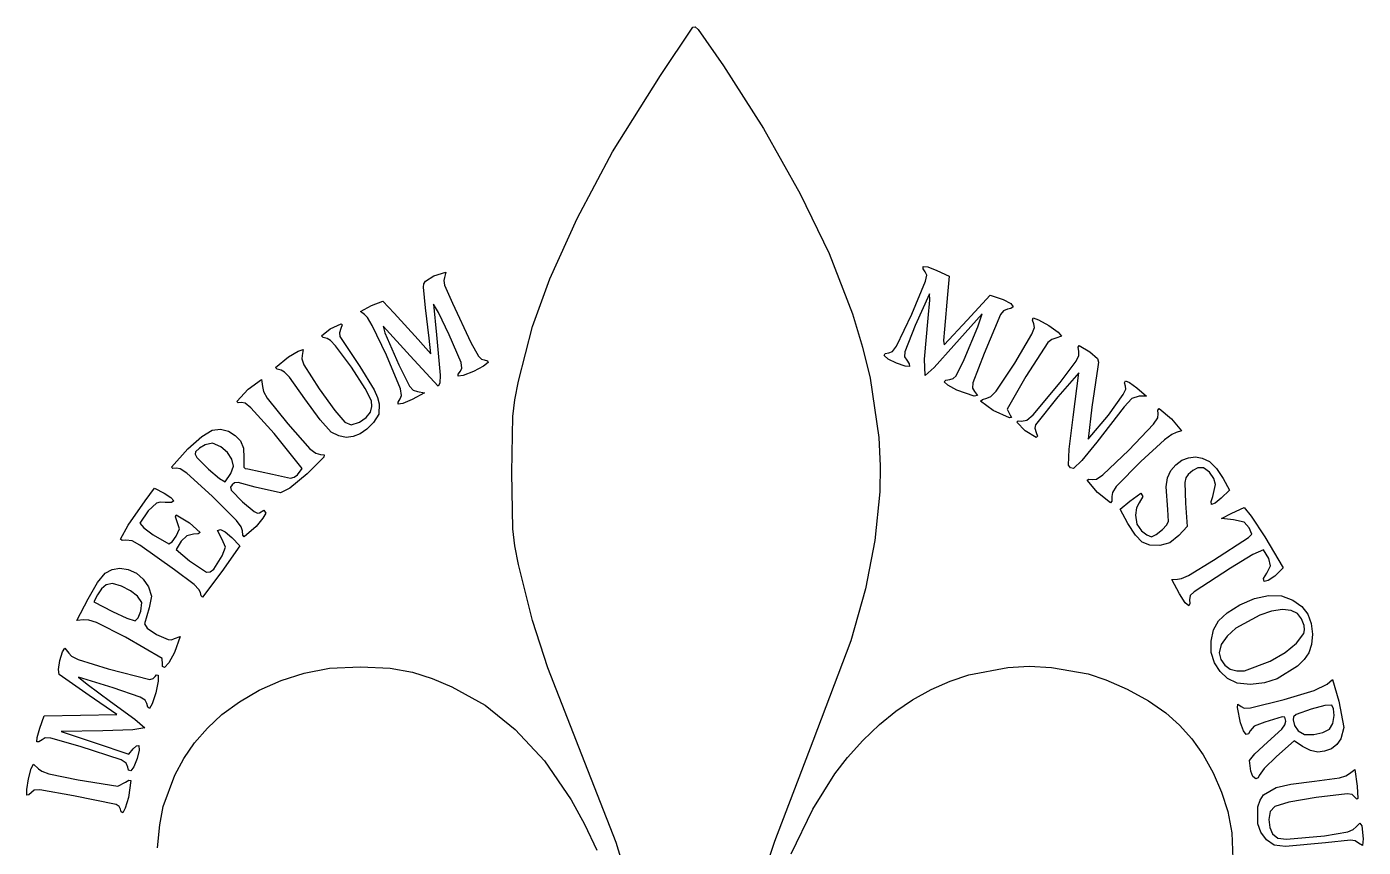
# Model space of a CAD drawing. Extents: x 439 to 586, y 302 to 477.
# Drawn here: x 439.5 to 585.5, y 387.3 to 477 of the extents above; entities that cross this region are included whole.
import ezdxf

# ---------------------------------------------------------------- set-up
doc = ezdxf.new("R2010")
doc.units = 0

msp = doc.modelspace()

# ---------------------------------------------------------------- linework, layer by layer
at = {"layer": 'Calque 1'}
for p, q in [((508.747, 471.68991), (512.28028, 476.98029)), ((512.28028, 476.98029), (512.528808, 477.026203)), ((512.528808, 477.026203), (512.87296, 476.7157)), ((512.87296, 476.7157), (515.62591, 472.74824)), ((503.50516, 463.35553), (508.747, 471.68991)), ((515.62591, 472.74824), (520.01913, 465.89033)), ((520.01913, 465.89033), (524.01061, 458.74658)), ((499.66046, 456.07949), (503.50516, 463.35553)), ((524.01061, 458.74658), (527.18457, 452.25481)), ((496.66737, 449.46491), (499.66046, 456.07949)), ((527.18457, 452.25481), (529.7222, 445.64022)), ((483.093244, 449.204996), (484.02124, 449.79232)), ((484.02124, 449.79232), (485.32858, 450.21339)), ((485.18615, 449.61053), (485.096164, 449.279866)), ((485.32858, 450.21339), (485.18615, 449.61053)), ((537.436091, 450.575884), (537.44473, 450.82638)), ((537.67295, 450.23124), (537.436091, 450.575884)), ((537.44473, 450.82638), (537.964628, 450.773128)), ((537.840153, 449.887595), (537.67295, 450.23124)), ((537.717775, 449.208918), (537.840153, 449.887595)), ((537.964628, 450.773128), (538.95698, 450.38746)), ((538.95698, 450.38746), (540.28578, 449.76509)), ((540.28578, 449.76509), (540.11399, 447.76291)), ((482.85998, 448.55228), (482.910602, 448.909118)), ((483.10118, 446.2899), (482.85998, 448.55228)), ((482.910602, 448.909118), (483.093244, 449.204996)), ((485.096164, 449.279866), (485.18673, 448.766835)), ((485.18673, 448.766835), (486.02893, 446.79478)), ((494.79781, 444.24377), (496.66737, 449.46491)), ((536.21304, 445.60733), (537.717775, 449.208918)), ((477.21256, 446.55689), (478.44631, 447.02806)), ((478.44631, 447.02806), (479.66329, 445.73294)), ((484.503848, 445.806153), (483.96949, 446.69666)), ((483.96949, 446.69666), (484.30022, 443.35157)), ((486.02893, 446.79478), (488.05882, 442.51959)), ((538.1352, 447.8151), (536.56276, 444.36393)), ((538.00007, 445.16927), (538.172672, 447.121334)), ((538.172672, 447.121334), (538.1352, 447.8151)), ((540.11399, 447.76291), (539.76046, 443.96941)), ((542.26222, 444.96698), (544.77497, 447.68725)), ((544.77497, 447.68725), (546.2009, 447.22637)), ((546.2009, 447.22637), (547.03447, 446.769955)), ((547.03447, 446.769955), (547.2849, 446.42433)), ((475.97881, 445.88794), (477.21256, 446.55689)), ((476.44612, 445.56795), (475.97881, 445.88794)), ((476.770244, 445.2406), (476.44612, 445.56795)), ((477.276915, 444.384821), (476.770244, 445.2406)), ((479.66329, 445.73294), (482.27534, 442.85032)), ((483.50539, 442.98261), (483.10118, 446.2899)), ((485.67749, 443.35626), (484.503848, 445.806153)), ((529.7222, 445.64022), (530.836171, 441.989754)), ((534.549974, 442.10163), (536.21304, 445.60733)), ((543.89045, 445.62844), (540.81519, 442.18118)), ((543.42267, 444.23938), (543.89045, 445.62844)), ((545.90713, 445.56229), (544.11576, 441.31581)), ((546.236733, 445.982736), (545.90713, 445.56229)), ((546.64897, 446.15761), (546.236733, 445.982736)), ((547.030085, 446.235958), (546.64897, 446.15761)), ((547.2849, 446.42433), (547.030085, 446.235958)), ((471.74549, 443.23924), (472.68665, 444.01459)), ((472.68665, 444.01459), (473.88659, 444.56989)), ((473.85919, 444.03525), (473.70966, 443.56212)), ((473.998939, 444.426234), (473.85919, 444.03525)), ((473.88659, 444.56989), (473.998939, 444.426234)), ((478.82117, 441.11931), (477.276915, 444.384821)), ((481.42133, 441.06438), (478.48438, 444.30552)), ((478.48438, 444.30552), (478.654, 443.57792)), ((493.25039, 438.29065), (494.79781, 444.24377)), ((536.56276, 444.36393), (535.431919, 441.488321)), ((537.5864, 440.68925), (538.00007, 445.16927)), ((539.76046, 443.96941), (539.683189, 442.725301)), ((539.75246, 442.24962), (542.26222, 444.96698)), ((541.93992, 440.6675), (543.42267, 444.23938)), ((549.325859, 443.429168), (549.591224, 444.143856)), ((549.407436, 444.952624), (549.46953, 445.19234)), ((549.54263, 444.55207), (549.407436, 444.952624)), ((549.46953, 445.19234), (550.05662, 445.005119)), ((549.591224, 444.143856), (549.54263, 444.55207)), ((550.05662, 445.005119), (551.18371, 444.37914)), ((551.18371, 444.37914), (552.209716, 443.649119)), ((471.920363, 443.058991), (471.74549, 443.23924)), ((472.3408, 442.93464), (471.920363, 443.058991)), ((472.728341, 442.724587), (472.3408, 442.93464)), ((473.278419, 442.158931), (472.728341, 442.724587)), ((473.70966, 443.56212), (473.75195, 443.17536)), ((473.75195, 443.17536), (475.90965, 439.90641)), ((478.654, 443.57792), (480.17357, 440.07271)), ((482.27534, 442.85032), (483.67041, 441.26282)), ((483.67041, 441.26282), (483.50539, 442.98261)), ((484.30022, 443.35157), (484.71006, 438.93665)), ((486.973278, 440.313225), (485.67749, 443.35626)), ((488.05882, 442.51959), (488.88314, 441.010751)), ((539.683189, 442.725301), (539.75246, 442.24962)), ((547.45827, 440.26865), (549.325859, 443.429168)), ((551.07418, 442.51959), (548.65192, 438.80115)), ((551.490494, 442.846598), (551.07418, 442.51959)), ((551.93965, 442.98261), (551.490494, 442.846598)), ((552.55377, 443.21168), (551.93965, 442.98261)), ((552.209716, 443.649119), (552.55377, 443.21168)), ((466.71841, 439.78855), (468.14549, 440.9448)), ((468.14549, 440.9448), (469.197752, 441.569604)), ((469.197752, 441.569604), (469.72368, 441.74122)), ((469.61202, 441.09913), (469.569524, 440.721223)), ((469.72368, 441.74122), (469.61202, 441.09913)), ((474.99648, 439.80739), (473.278419, 442.158931)), ((480.349856, 437.434921), (478.82117, 441.11931)), ((484.48577, 437.73504), (481.42133, 441.06438)), ((488.88314, 441.010751), (489.198681, 440.694937)), ((530.836171, 441.989754), (531.67148, 438.61699)), ((533.19076, 441.07673), (533.288764, 441.306623)), ((533.631922, 440.701584), (533.19076, 441.07673)), ((533.288764, 441.306623), (533.71304, 441.39511)), ((533.71304, 441.39511), (534.105368, 441.528423)), ((534.105368, 441.528423), (534.549974, 442.10163)), ((535.431919, 441.488321), (535.41129, 440.952673)), ((535.41129, 440.952673), (535.65074, 440.592)), ((540.81519, 442.18118), (538.651219, 439.794058)), ((544.11576, 441.31581), (542.870836, 438.099503)), ((554.174308, 440.479179), (554.448951, 441.083869)), ((554.38837, 441.994205), (554.47317, 442.18883)), ((554.45027, 441.52628), (554.38837, 441.994205)), ((554.448951, 441.083869), (554.45027, 441.52628)), ((554.47317, 442.18883), (555.66647, 441.49302)), ((555.66647, 441.49302), (556.490464, 440.755799)), ((466.893282, 439.616302), (466.71841, 439.78855)), ((467.31372, 439.49528), (466.893282, 439.616302)), ((467.698114, 439.288062), (467.31372, 439.49528)), ((469.569524, 440.721223), (469.814423, 440.085776)), ((469.814423, 440.085776), (471.47544, 437.43452)), ((476.49745, 437.477872), (474.99648, 439.80739)), ((475.90965, 439.90641), (477.493715, 437.341895)), ((480.17357, 440.07271), (481.348925, 437.72936)), ((486.664585, 439.060339), (486.90276, 439.39227)), ((486.90276, 439.39227), (487.069239, 439.715498)), ((487.069239, 439.715498), (486.973278, 440.313225)), ((489.441034, 439.925308), (488.33952, 439.35766)), ((489.198681, 440.694937), (489.50262, 440.60136)), ((489.95325, 440.32362), (489.441034, 439.925308)), ((489.50262, 440.60136), (489.859061, 440.519775)), ((489.859061, 440.519775), (489.95325, 440.32362)), ((534.54356, 440.24672), (533.631922, 440.701584)), ((535.47307, 439.93442), (534.54356, 440.24672)), ((535.95717, 439.90202), (535.47307, 439.93442)), ((535.65074, 440.592), (535.936011, 440.173559)), ((535.936011, 440.173559), (535.95717, 439.90202)), ((537.6567, 438.89564), (537.5864, 440.68925)), ((538.651219, 439.794058), (537.6567, 438.89564)), ((541.058717, 438.878306), (541.93992, 440.6675)), ((545.413637, 437.197458), (547.45827, 440.26865)), ((552.42716, 438.15284), (554.174308, 440.479179)), ((556.53559, 439.83938), (555.88566, 435.45484)), ((556.490464, 440.755799), (556.580427, 440.376988)), ((556.580427, 440.376988), (556.53559, 439.83938)), ((463.74047, 437.40404), (465.16855, 438.48296)), ((465.16855, 438.48296), (465.30084, 437.70142)), ((468.235406, 438.727588), (467.698114, 439.288062)), ((469.9176, 436.36802), (468.235406, 438.727588)), ((484.644175, 438.051633), (484.48577, 437.73504)), ((484.71006, 438.93665), (484.644175, 438.051633)), ((486.65876, 438.82905), (486.664585, 439.060339)), ((487.218318, 438.918489), (486.65876, 438.82905)), ((488.33952, 439.35766), (487.218318, 438.918489)), ((492.849495, 436.263828), (493.25039, 438.29065)), ((531.67148, 438.61699), (532.60814, 432.1347)), ((539.74334, 438.21495), (539.928421, 438.405455)), ((540.151377, 437.838025), (539.74334, 438.21495)), ((539.928421, 438.405455), (540.3734, 438.48469)), ((540.3734, 438.48469), (540.732503, 438.564083)), ((540.732503, 438.564083), (541.058717, 438.878306)), ((542.870836, 438.099503), (542.830933, 437.514809)), ((548.65192, 438.80115), (546.62259, 435.21605)), ((549.46554, 434.61265), (552.42716, 438.15284)), ((554.44993, 439.21086), (552.13809, 436.57127)), ((553.83391, 434.36144), (554.44993, 439.21086)), ((559.450591, 438.094645), (559.52883, 438.31725)), ((559.55623, 437.741), (559.450591, 438.094645)), ((559.52883, 438.31725), (559.984505, 438.145046)), ((559.984505, 438.145046), (560.78632, 437.54949)), ((462.4837, 436.06501), (463.74047, 437.40404)), ((465.30084, 437.70142), (465.398751, 437.171491)), ((465.398751, 437.171491), (465.813895, 436.423745)), ((471.47544, 437.43452), (473.175589, 435.063071)), ((477.21287, 436.14986), (476.49745, 437.477872)), ((477.493715, 437.341895), (477.860473, 436.496518)), ((477.860473, 436.496518), (478.02028, 435.79318)), ((480.33766, 436.36054), (480.48796, 436.723382)), ((480.48796, 436.723382), (480.349856, 437.434921)), ((481.348925, 437.72936), (481.753377, 437.311639)), ((482.99027, 437.00125), (481.63343, 436.29963)), ((481.753377, 437.311639), (482.2085, 437.14818)), ((482.2085, 437.14818), (482.99027, 437.00125)), ((541.1324, 437.31059), (540.151377, 437.838025)), ((543.02514, 436.65428), (541.13205, 437.31059)), ((541.13205, 437.31059), (541.1324, 437.31059)), ((542.830933, 437.514809), (543.06214, 437.14863)), ((543.392596, 436.708214), (543.02514, 436.65428)), ((543.06214, 437.14863), (543.392596, 436.708214)), ((544.40519, 436.4166), (544.849499, 436.608564)), ((544.849499, 436.608564), (545.413637, 437.197458)), ((552.13809, 436.57127), (549.70532, 433.52922)), ((557.6753, 434.56753), (559.298291, 436.815169)), ((559.298291, 436.815169), (559.569728, 437.395793)), ((559.569728, 437.395793), (559.55623, 437.741)), ((561.04087, 436.63224), (560.238671, 436.381618)), ((560.78632, 437.54949), (561.83462, 436.65244)), ((561.83462, 436.65244), (561.04087, 436.63224)), ((462.633681, 435.927697), (462.4837, 436.06501)), ((462.99427, 435.96521), (462.633681, 435.927697)), ((463.3798, 435.890426), (462.99427, 435.96521)), ((464.012769, 435.384412), (463.3798, 435.890426)), ((466.56615, 432.55882), (464.012769, 435.384412)), ((465.813895, 436.423745), (468.03995, 433.61187)), ((471.593139, 434.044238), (469.9176, 436.36802)), ((473.175589, 435.063071), (474.27747, 433.81807)), ((477.07549, 434.89107), (477.23688, 435.526473)), ((477.23688, 435.526473), (477.21287, 436.14986)), ((478.02028, 435.79318), (477.997771, 434.680149)), ((480.109845, 436.006707), (480.33766, 436.36054)), ((480.1115, 435.76311), (480.109845, 436.006707)), ((480.626667, 435.852615), (480.1115, 435.76311)), ((480.1115, 435.76311), (480.1115, 435.76311)), ((481.63343, 436.29963), (480.626667, 435.852615)), ((492.632833, 434.436275), (492.849495, 436.263828)), ((543.71214, 436.1114), (543.915726, 436.29241)), ((545.1012, 435.08553), (543.71214, 436.1114)), ((543.915726, 436.29241), (544.40519, 436.4166)), ((545.10128, 435.08553), (545.1012, 435.08553)), ((546.87399, 434.26624), (545.10128, 435.08553)), ((546.62259, 435.21605), (546.94009, 434.56886)), ((555.88566, 435.45484), (555.46422, 431.93458)), ((559.41326, 435.49783), (556.40554, 431.60554)), ((560.238671, 436.381618), (559.41326, 435.49783)), ((563.082793, 435.131213), (563.20623, 435.30969)), ((563.12053, 434.7021), (563.082793, 435.131213)), ((563.20623, 435.30969), (564.55783, 434.1752)), ((468.03995, 433.61187), (470.466641, 430.888004)), ((472.801, 432.73), (471.593139, 434.044238)), ((474.27747, 433.81807), (474.989323, 433.507921)), ((474.989323, 433.507921), (475.86769, 433.81107)), ((475.86769, 433.81107), (476.599671, 434.308185)), ((476.599671, 434.308185), (477.07549, 434.89107)), ((477.4308, 433.76643), (476.701338, 433.047231)), ((477.997771, 434.680149), (477.4308, 433.76643)), ((492.53051, 428.29824), (492.632833, 434.436275)), ((547.11152, 434.320601), (546.87399, 434.26624)), ((546.94009, 434.56886), (547.11152, 434.320601)), ((547.67949, 433.8192), (547.828386, 433.942194)), ((548.59139, 432.8623), (547.67949, 433.8192)), ((547.828386, 433.942194), (548.18639, 433.9159)), ((548.18639, 433.9159), (548.759639, 434.02381)), ((548.759639, 434.02381), (549.46554, 434.61265)), ((553.396916, 430.853995), (553.83391, 434.36144)), ((555.46422, 431.93458), (557.6753, 434.56753)), ((559.90807, 430.7395), (562.619943, 433.584395)), ((562.619943, 433.584395), (563.069151, 434.263554)), ((563.069151, 434.263554), (563.12053, 434.7021)), ((564.55783, 434.1752), (565.67125, 432.85228)), ((457.13452, 430.88699), (458.674735, 432.241761)), ((458.674735, 432.241761), (459.8116, 432.92091)), ((459.8116, 432.92091), (460.69223, 433.033395)), ((460.69223, 433.033395), (461.56833, 432.80874)), ((461.56833, 432.80874), (462.316318, 432.351491)), ((462.316318, 432.351491), (462.88705, 431.76507)), ((469.62745, 428.75144), (466.56615, 432.55882)), ((472.80096, 432.72978), (472.801, 432.73)), ((473.644339, 432.309342), (472.80096, 432.72978)), ((474.44355, 432.13447), (473.644339, 432.309342)), ((475.205826, 432.248261), (474.44355, 432.13447)), ((475.9604, 432.52184), (475.205826, 432.248261)), ((476.701338, 433.047231), (475.9604, 432.52184)), ((532.60814, 432.1347), (532.768858, 429.02089)), ((549.79132, 432.13469), (548.59139, 432.8623)), ((549.70532, 433.52922), (549.649431, 433.142456)), ((549.649431, 433.142456), (549.79332, 432.66933)), ((549.947113, 432.257905), (549.79132, 432.13469)), ((549.79332, 432.66933), (549.947113, 432.257905)), ((564.612492, 432.469454), (563.818799, 431.882032)), ((565.07593, 432.66375), (564.612492, 432.469454)), ((565.67125, 432.85228), (565.07593, 432.66375)), ((455.33995, 428.86978), (457.13452, 430.88699)), ((458.395295, 430.977245), (457.98401, 430.57864)), ((459.02768, 431.33412), (458.395295, 430.977245)), ((459.837424, 431.508136), (459.02768, 431.33412)), ((460.72261, 431.1019), (459.837424, 431.508136)), ((461.454828, 430.482336), (460.72261, 431.1019)), ((462.88705, 431.76507), (463.198404, 430.959001)), ((463.198404, 430.959001), (463.23645, 429.89089)), ((470.466641, 430.888004), (471.10178, 430.413375)), ((553.31975, 429.12261), (553.396916, 430.853995)), ((556.40554, 431.60554), (554.76259, 429.618319)), ((557.062356, 428.042907), (559.90807, 430.7395)), ((563.818799, 431.882032), (561.2065, 429.49989)), ((457.98401, 430.57864), (457.932788, 430.301518)), ((457.932788, 430.301518), (458.114845, 429.93438)), ((458.114845, 429.93438), (459.37893, 428.65397)), ((461.94427, 429.77827), (461.454828, 430.482336)), ((462.119661, 429.006342), (461.94427, 429.77827)), ((463.23645, 429.89089), (463.247596, 428.898612)), ((471.984115, 429.982074), (470.15662, 428.17133)), ((471.10178, 430.413375), (471.61183, 430.28798)), ((471.61183, 430.28798), (472.012108, 430.234629)), ((472.012108, 430.234629), (471.984115, 429.982074)), ((554.76259, 429.618319), (553.86517, 428.74172)), ((561.2065, 429.49989), (558.534703, 426.777115)), ((565.035206, 429.15239), (565.69737, 429.63467)), ((565.69737, 429.63467), (566.438516, 429.904904)), ((566.438516, 429.904904), (567.17943, 430.01628)), ((567.17943, 430.01628), (567.935254, 429.861671)), ((567.935254, 429.861671), (568.71225, 429.49245)), ((568.71225, 429.49245), (569.476726, 428.739928)), ((455.498886, 428.744405), (455.33995, 428.86978)), ((455.881, 428.77488), (455.498886, 428.744405)), ((456.301066, 428.6933), (455.881, 428.77488)), ((457.011475, 428.221457), (456.301066, 428.6933)), ((459.78361, 425.73257), (457.011475, 428.221457)), ((459.37893, 428.65397), (460.602324, 427.633619)), ((461.22841, 427.28169), (461.84499, 428.20989)), ((461.84497, 428.20989), (462.119661, 429.006342)), ((461.84499, 428.20989), (461.84497, 428.20989)), ((463.247596, 428.898612), (463.395175, 428.735512)), ((463.395175, 428.735512), (463.67242, 428.69868)), ((463.67242, 428.69868), (466.3871, 428.12923)), ((466.3871, 428.12923), (468.34255, 427.701099)), ((470.15662, 428.17133), (468.291783, 426.578354)), ((468.34255, 427.701099), (468.756617, 427.776535)), ((468.756617, 427.776535), (469.09908, 428.03433)), ((469.09908, 428.03433), (469.62745, 428.75144)), ((492.643145, 422.154165), (492.53051, 428.29824)), ((532.768858, 429.02089), (532.73225, 426.18158)), ((553.553714, 428.818276), (553.31959, 429.12263)), ((553.31959, 429.12263), (553.31975, 429.12261)), ((553.86517, 428.74172), (553.553714, 428.818276)), ((556.381537, 427.592782), (557.062356, 428.042907)), ((564.142685, 427.705535), (564.4842, 428.53118)), ((564.4842, 428.53118), (565.035206, 429.15239)), ((566.1334, 427.714788), (566.012991, 427.194302)), ((566.38123, 428.09192), (566.1334, 427.714788)), ((566.894243, 428.535903), (566.38123, 428.09192)), ((567.45275, 428.82084), (566.894243, 428.535903)), ((568.060754, 428.801525), (567.45275, 428.82084)), ((568.70952, 428.32669), (568.060754, 428.801525)), ((569.179786, 427.662246), (568.70952, 428.32669)), ((569.476726, 428.739928), (570.20245, 427.66381)), ((452.48806, 425.19019), (453.50576, 426.58007)), ((453.50576, 426.58007), (454.55515, 426.04471)), ((460.602324, 427.633619), (461.22841, 427.28169)), ((461.9617, 426.95415), (461.791079, 426.689356)), ((461.791079, 426.689356), (461.875509, 426.37153)), ((461.875509, 426.37153), (463.11237, 425.08478)), ((462.240125, 427.157845), (461.9617, 426.95415)), ((462.639129, 427.196294), (462.240125, 427.157845)), ((464.47524, 426.7124), (462.639129, 427.196294)), ((467.2462, 426.06474), (464.47524, 426.7124)), ((468.291783, 426.578354), (467.2462, 426.06474)), ((555.35249, 427.47389), (555.527362, 427.586395)), ((556.47697, 426.12878), (555.35249, 427.47389)), ((555.527362, 427.586395), (555.9478, 427.54149)), ((555.9478, 427.54149), (556.381537, 427.592782)), ((558.534703, 426.777115), (558.109167, 426.124178)), ((563.98426, 426.73172), (564.142685, 427.705535)), ((564.17653, 424.26727), (563.98426, 426.73172)), ((566.012991, 427.194302), (566.0824, 424.97082)), ((569.06782, 425.66373), (569.37538, 426.99979)), ((569.37538, 426.99979), (569.179786, 427.662246)), ((570.90057, 426.35726), (570.00965, 425.49375)), ((570.20245, 427.66381), (570.90057, 426.35726)), ((450.62704, 422.56202), (452.48806, 425.19019)), ((453.714843, 424.958635), (452.80381, 424.09908)), ((454.124647, 425.068948), (453.714843, 424.958635)), ((454.65589, 425.0438), (454.124647, 425.068948)), ((454.55515, 426.04471), (455.29628, 425.58197)), ((455.346054, 425.041739), (454.65589, 425.0438)), ((455.29628, 425.58197), (455.60454, 425.2212)), ((455.60454, 425.2212), (455.346054, 425.041739)), ((462.439755, 423.076629), (459.78361, 425.73257)), ((463.11237, 425.08478), (464.371305, 424.033941)), ((532.73225, 426.18158), (532.17469, 420.88991)), ((556.47698, 426.12878), (556.47697, 426.12878)), ((557.8955, 424.9996), (556.47698, 426.12878)), ((558.071703, 425.180992), (557.8955, 424.9996)), ((558.109167, 426.124178), (558.06096, 425.66354)), ((558.06096, 425.66354), (558.071703, 425.180992)), ((558.97451, 424.29305), (560.00776, 425.16723)), ((560.00776, 425.16723), (561.23945, 426.04534)), ((561.04101, 424.99094), (560.75656, 424.460836)), ((561.43788, 425.6848), (561.04101, 424.99094)), ((561.23945, 426.04534), (561.43788, 425.6848)), ((566.0824, 424.97082), (566.26417, 422.40694)), ((568.903256, 425.134352), (569.06782, 425.66373)), ((568.93949, 424.80947), (568.903256, 425.134352)), ((569.327784, 424.936544), (568.93949, 424.80947)), ((570.00965, 425.49375), (569.327784, 424.936544)), ((452.80381, 424.09908), (451.9035, 422.7605)), ((455.779615, 423.45178), (455.85743, 423.66802)), ((455.97873, 422.91814), (455.779615, 423.45178)), ((455.85743, 423.66802), (457.30306, 422.80813)), ((464.371305, 424.033941), (464.734271, 423.864803)), ((464.734271, 423.864803), (464.95122, 423.91302)), ((464.95122, 423.91302), (465.44704, 424.19717)), ((465.65209, 423.86644), (465.335533, 423.302549)), ((465.44704, 424.19717), (465.65209, 423.86644)), ((559.81553, 422.71514), (558.97451, 424.29305)), ((560.75656, 424.460836), (560.64413, 423.6236)), ((560.64413, 423.6236), (560.79305, 422.674729)), ((564.251745, 422.965891), (564.17653, 424.26727)), ((570.03719, 423.27603), (571.15113, 423.86893)), ((571.15113, 423.86893), (572.51684, 424.46182)), ((572.51684, 424.46182), (573.284426, 423.524974)), ((573.284426, 423.524974), (574.77634, 421.27256)), ((449.7837, 421.03562), (450.62704, 422.56202)), ((451.9035, 422.7605), (452.325694, 422.269109)), ((452.325694, 422.269109), (453.336, 421.48521)), ((455.85712, 421.33064), (456.223003, 422.154229)), ((456.223003, 422.154229), (455.97873, 422.91814)), ((457.30306, 422.80813), (458.49857, 421.7498)), ((460.367, 421.95463), (460.71197, 422.08052)), ((460.87967, 420.98571), (460.367, 421.95463)), ((460.71197, 422.08052), (461.211263, 421.816751)), ((462.963934, 422.371898), (462.439755, 423.076629)), ((463.09535, 421.91777), (462.963934, 422.371898)), ((463.09535, 421.91775), (463.09535, 421.91777)), ((463.130285, 421.472106), (463.09535, 421.91775)), ((464.5842, 422.41123), (463.28423, 421.28675)), ((465.335533, 423.302549), (464.5842, 422.41123)), ((492.862827, 420.303672), (492.643145, 422.154165)), ((560.621411, 421.46479), (559.81553, 422.71514)), ((560.79305, 422.674729), (561.29357, 421.93621)), ((561.29357, 421.93621), (561.878319, 421.477544)), ((562.90973, 421.521091), (563.59919, 422.08446)), ((563.59919, 422.08446), (564.039699, 422.560627)), ((564.039699, 422.560627), (564.251745, 422.965891)), ((566.26417, 422.40694), (565.36329, 421.42391)), ((571.35169, 423.14132), (570.03719, 423.27603)), ((572.498843, 422.892456), (571.35169, 423.14132)), ((573.07148, 422.25168), (572.498843, 422.892456)), ((573.339964, 421.566371), (573.07148, 422.25168)), ((449.952337, 420.871321), (449.7837, 421.03562)), ((450.37902, 420.89645), (449.952337, 420.871321)), ((451.05619, 420.835845), (450.37902, 420.89645)), ((451.90037, 420.34777), (451.05619, 420.835845)), ((453.336, 421.48521), (455.05655, 420.49302)), ((455.05655, 420.49302), (455.411831, 420.739071)), ((455.411831, 420.739071), (455.85712, 421.33064)), ((456.4163, 420.78291), (455.86912, 419.88866)), ((457.016526, 421.373033), (456.4163, 420.78291)), ((457.73922, 421.55136), (457.016526, 421.373033)), ((458.282264, 421.609649), (457.73922, 421.55136)), ((458.49857, 421.7498), (458.282264, 421.609649)), ((461.259688, 420.128856), (460.87967, 420.98571)), ((461.211263, 421.816751), (461.92726, 421.18258)), ((461.92726, 421.18258), (462.79758, 420.28464)), ((463.28423, 421.28675), (463.130285, 421.472106)), ((532.17469, 420.88991), (531.15335, 415.5749)), ((561.37795, 420.67443), (560.621411, 421.46479)), ((562.208185, 420.348228), (561.37795, 420.67443)), ((561.37795, 420.67443), (561.37795, 420.67443)), ((561.878319, 421.477544), (562.37225, 421.28677)), ((562.37225, 421.28677), (562.90973, 421.521091)), ((564.406629, 420.613505), (563.28088, 420.32627)), ((565.36329, 421.42391), (564.406629, 420.613505)), ((569.15842, 418.70695), (572.99488, 421.19334)), ((572.99488, 421.19334), (573.339964, 421.566371)), ((574.77634, 421.27256), (576.76496, 417.89912)), ((455.67068, 417.67048), (451.90037, 420.34777)), ((455.86912, 419.88866), (457.32361, 418.6647)), ((459.98883, 417.74786), (460.88567, 419.19338)), ((462.79758, 420.28464), (460.86587, 417.47842)), ((460.88567, 419.19338), (461.259688, 420.128856)), ((493.26632, 418.24404), (492.862827, 420.303672)), ((563.28088, 420.32627), (562.208185, 420.348228)), ((573.463442, 419.325767), (571.01803, 417.83193)), ((574.6216, 419.85992), (573.463442, 419.325767)), ((575.20056, 418.89594), (574.6216, 419.85992)), ((448.12015, 417.31431), (448.86863, 417.694547)), ((448.86863, 417.694547), (449.72292, 417.84722)), ((449.72292, 417.84722), (450.62989, 417.690554)), ((450.62989, 417.690554), (451.51115, 417.31389)), ((457.822288, 416.048874), (455.67068, 417.67048)), ((457.32361, 418.6647), (459.1884, 417.4091)), ((459.592969, 417.437495), (459.98883, 417.74786)), ((494.77023, 412.14422), (493.26632, 418.24404)), ((566.425286, 417.046556), (569.15842, 418.70695)), ((571.01803, 417.83193), (567.03565, 415.27329)), ((574.97291, 417.31684), (575.387875, 418.08959)), ((575.387875, 418.08959), (575.20056, 418.89594)), ((576.76496, 417.89912), (575.84593, 416.9674)), ((446.23239, 414.50631), (447.286156, 416.269631)), ((447.286156, 416.269631), (448.12015, 417.31431)), ((448.902869, 416.157499), (448.22887, 416.01212)), ((449.90605, 415.88101), (448.902869, 416.157499)), ((451.51115, 417.31389), (452.254885, 416.654271)), ((452.254885, 416.654271), (452.83119, 415.81733)), ((458.344085, 415.526943), (457.822288, 416.048874)), ((460.86587, 417.47842), (458.72453, 414.67219)), ((459.1884, 417.4091), (459.592969, 417.437495)), ((564.61325, 416.62767), (565.20857, 416.66147)), ((565.42795, 415.03246), (564.61325, 416.62767)), ((565.20857, 416.66147), (565.664095, 416.713615)), ((565.664095, 416.713615), (566.425286, 417.046556)), ((574.63368, 416.714409), (574.97291, 417.31684)), ((574.67689, 416.38617), (574.63368, 416.714409)), ((575.131296, 416.488303), (574.67689, 416.38617)), ((575.84593, 416.9674), (575.131296, 416.488303)), ((447.2697, 414.93418), (446.86601, 414.15353)), ((447.71798, 415.572847), (447.2697, 414.93418)), ((448.22887, 416.01212), (447.71798, 415.572847)), ((450.879093, 415.385982), (449.90605, 415.88101)), ((451.64335, 414.79737), (450.879093, 415.385982)), ((452.109855, 414.084308), (451.64335, 414.79737)), ((452.83119, 415.81733), (453.153919, 414.79319)), ((453.153919, 414.79319), (452.89749, 413.5064)), ((458.51495, 415.18149), (458.344085, 415.526943)), ((458.576486, 414.821799), (458.51491, 415.18149)), ((458.51491, 415.18149), (458.51495, 415.18149)), ((458.72453, 414.67219), (458.576486, 414.821799)), ((531.15335, 415.5749), (529.53898, 409.89007)), ((566.067547, 414.066566), (565.4279, 415.03251)), ((565.4279, 415.03251), (565.42795, 415.03246)), ((566.603192, 414.860686), (566.54779, 414.38545)), ((567.03565, 415.27329), (566.603192, 414.860686)), ((573.619479, 414.541027), (575.15241, 414.85033)), ((575.15241, 414.85033), (576.587734, 414.829916)), ((576.587734, 414.829916), (577.82316, 414.36026)), ((445.02211, 412.13543), (446.23239, 414.50631)), ((446.86601, 414.15353), (448.92061, 413.09979)), ((451.724339, 412.437396), (452.01395, 413.15319)), ((452.01395, 413.15319), (452.109855, 414.084308)), ((452.01395, 413.15319), (452.01395, 413.15319)), ((452.89749, 413.5064), (452.40243, 411.77589)), ((566.46139, 413.7438), (566.067547, 414.066566)), ((566.57704, 413.988061), (566.46139, 413.7438)), ((566.54779, 414.38545), (566.57704, 413.988061)), ((570.66619, 412.979435), (572.01886, 413.85506)), ((572.01886, 413.85506), (573.619479, 414.541027)), ((575.507639, 413.154588), (574.20536, 412.72816)), ((576.68895, 413.33824), (575.507639, 413.154588)), ((577.638221, 413.220299), (576.68895, 413.33824)), ((578.3418, 412.88584), (577.638221, 413.220299)), ((577.82316, 414.36026), (578.808689, 413.662905)), ((578.808689, 413.662905), (579.47681, 412.82383)), ((445.77281, 412.18973), (445.02211, 412.13543)), ((446.311769, 412.171834), (445.77281, 412.18973)), ((447.14374, 411.894401), (446.311769, 412.171834)), ((450.33687, 410.29036), (447.14374, 411.894401)), ((448.92061, 413.09979), (450.488251, 412.372956)), ((450.488251, 412.372956), (451.37208, 412.10516)), ((451.37208, 412.10516), (451.724339, 412.437396)), ((452.40243, 411.77589), (452.699723, 411.289069)), ((496.4613, 406.94833), (494.77023, 412.14422)), ((569.171636, 411.098705), (569.70835, 412.09706)), ((569.70835, 412.09706), (570.66619, 412.979435)), ((574.20536, 412.72816), (571.60976, 411.27782)), ((578.78268, 412.315227), (578.3418, 412.88584)), ((579.05952, 411.59352), (578.78268, 412.315227)), ((579.47681, 412.82383), (579.820342, 411.800445)), ((579.820342, 411.800445), (579.95941, 410.62787)), ((454.3242, 407.97479), (450.33687, 410.29036)), ((452.699723, 411.289069), (453.72759, 410.613)), ((453.72759, 410.613), (454.988106, 410.036279)), ((455.67158, 410.15423), (456.29664, 410.36502)), ((456.29664, 410.36502), (455.67557, 408.63564)), ((568.90448, 409.88621), (569.171636, 411.098705)), ((570.632782, 410.403974), (570.013, 409.49451)), ((571.60976, 411.27782), (570.632782, 410.403974)), ((578.22801, 409.66669), (579.009022, 410.715185)), ((579.009022, 410.715185), (579.104641, 411.127086)), ((579.104641, 411.127086), (579.05952, 411.59352)), ((579.95941, 410.62787), (579.845619, 409.508035)), ((443.450205, 408.720609), (443.68461, 409.1155)), ((443.68461, 409.1155), (444.13045, 408.55952)), ((454.988106, 410.036279), (455.354336, 410.019662)), ((455.354336, 410.019662), (455.67158, 410.15423)), ((529.53898, 409.89007), (525.4027, 398.93907)), ((568.920479, 408.621537), (568.90448, 409.88621)), ((570.013, 409.49451), (569.761062, 408.604525)), ((576.995022, 408.625959), (578.22801, 409.66669)), ((579.845619, 409.508035), (579.57204, 408.60474)), ((443.001696, 406.75601), (443.16435, 407.77119)), ((443.16435, 407.77119), (443.450205, 408.720609)), ((444.13045, 408.55952), (444.433691, 408.234577)), ((444.433691, 408.234577), (445.15032, 407.880386)), ((445.15032, 407.880386), (448.43594, 406.83973)), ((454.362, 407.354), (454.3242, 407.97479)), ((454.371336, 407.106002), (454.362, 407.35403)), ((454.362, 407.35403), (454.362, 407.354)), ((455.0534, 407.489764), (454.58492, 407.00805)), ((455.67557, 408.63564), (455.0534, 407.489764)), ((569.26071, 407.4905), (568.920479, 408.621537)), ((569.876991, 406.546597), (569.26071, 407.4905)), ((569.761062, 408.604525), (569.9628, 407.85437)), ((569.9628, 407.85437), (570.396765, 407.256346)), ((572.5511, 406.63503), (575.35681, 407.68056)), ((575.35678, 407.68056), (576.995022, 408.625959)), ((575.35681, 407.68056), (575.35678, 407.68056)), ((579.043066, 407.860071), (578.31526, 407.12162)), ((579.57204, 408.60474), (579.043066, 407.860071)), ((443.07185, 406.22026), (443.001696, 406.75601)), ((446.34452, 403.92655), (443.07185, 406.22026)), ((448.99031, 404.78677), (445.19142, 405.93463)), ((445.19142, 405.93463), (446.127575, 405.159305)), ((448.43594, 406.83973), (452.96874, 405.67592)), ((453.339186, 405.773072), (453.56225, 406.00665)), ((453.56225, 406.00665), (453.707021, 406.183051)), ((453.707021, 406.183051), (453.88918, 406.14274)), ((453.88918, 406.14274), (453.899656, 405.498974)), ((454.58492, 407.00805), (454.371336, 407.106002)), ((467.335128, 405.55468), (469.8379, 406.37958)), ((469.8379, 406.37958), (472.597173, 406.921011)), ((472.597173, 406.921011), (475.97887, 407.05016)), ((475.97887, 407.05016), (479.250678, 406.937251)), ((479.250678, 406.937251), (481.66741, 406.49444)), ((481.66741, 406.49444), (483.806626, 405.791703)), ((500.18584, 397.45534), (496.4613, 406.94833)), ((540.409828, 405.499769), (542.42028, 406.19812)), ((542.42028, 406.19812), (546.68876, 407.00512)), ((546.68876, 407.00512), (549.036328, 407.136299)), ((549.036328, 407.136299), (551.45126, 406.99192)), ((551.45126, 406.99192), (555.48616, 406.31339)), ((555.48616, 406.31339), (557.384541, 405.651531)), ((570.67985, 405.78262), (569.876991, 406.546597)), ((570.396765, 407.256346), (570.9636, 406.81238)), ((570.9636, 406.81238), (571.699784, 406.61683)), ((571.699784, 406.61683), (572.5511, 406.63503)), ((578.31526, 407.12162), (576.12295, 405.76977)), ((446.127575, 405.159305), (448.69714, 403.28727)), ((451.925705, 403.748828), (448.99031, 404.78677)), ((452.96874, 405.67592), (453.339186, 405.773072)), ((453.899656, 405.498974), (453.63144, 404.22451)), ((462.768304, 403.231679), (464.9278, 404.5031)), ((464.9278, 404.5031), (467.335128, 405.55468)), ((483.806626, 405.791703), (485.9775, 404.88699)), ((485.9775, 404.88699), (489.5999, 402.88995)), ((536.297261, 403.451756), (538.31923, 404.58337)), ((538.31923, 404.58337), (540.409828, 405.499769)), ((557.384541, 405.651531), (559.71949, 404.62389)), ((559.71949, 404.62389), (562.052558, 403.337125)), ((571.750846, 405.278337), (570.67985, 405.78262)), ((570.67985, 405.78262), (570.67985, 405.78262)), ((573.2078, 405.14937), (571.750846, 405.278337)), ((574.735781, 405.298725), (573.2078, 405.14937)), ((576.12295, 405.76977), (574.735781, 405.298725)), ((576.86019, 403.49676), (580.1664, 404.494996)), ((580.1664, 404.494996), (581.58894, 405.16987)), ((581.58894, 405.16987), (582.16221, 405.67595)), ((582.16221, 405.67595), (582.8474, 403.32809)), ((449.38723, 401.83946), (446.34452, 403.92655)), ((448.69714, 403.28727), (451.333402, 401.339716)), ((452.470478, 403.408968), (451.925705, 403.748828)), ((452.64674, 403.07285), (452.470478, 403.408968)), ((452.770132, 402.668925), (452.64674, 403.07285)), ((453.238246, 403.007223), (452.94808, 402.50092)), ((453.63144, 404.22451), (453.238246, 403.007223)), ((460.86368, 401.87271), (462.768304, 403.231679)), ((534.45179, 402.23597), (536.297261, 403.451756)), ((562.052558, 403.337125), (563.94641, 402.05228)), ((571.76096, 402.62379), (571.823581, 402.992876)), ((571.823581, 402.992876), (572.16383, 402.73662)), ((573.201891, 402.585596), (576.86019, 403.49676)), ((582.8474, 403.32809), (583.39861, 400.43013)), ((440.96074, 400.3532), (441.43698, 401.69406)), ((441.43698, 401.69406), (445.4121, 401.76676)), ((445.4121, 401.76676), (449.38723, 401.83946)), ((452.94808, 402.50092), (452.770132, 402.668925)), ((459.271271, 400.373353), (460.86368, 401.87271)), ((489.5999, 402.88995), (492.88493, 400.22303)), ((532.688441, 400.764699), (534.45179, 402.23597)), ((563.94641, 402.05228), (565.438798, 400.68137)), ((572.11686, 400.92711), (571.76096, 402.62379)), ((572.16383, 402.73662), (572.509316, 402.553258)), ((572.509316, 402.553258), (573.201891, 402.585596)), ((576.64192, 401.60775), (574.75772, 401.02217)), ((576.957037, 401.58187), (576.64192, 401.60775)), ((577.04861, 401.11184), (576.957037, 401.58187)), ((577.910179, 401.59565), (577.84236, 401.25732)), ((578.189851, 401.862275), (577.910179, 401.59565)), ((579.84205, 402.45409), (578.189851, 401.862275)), ((581.327557, 402.82433), (579.84205, 402.45409)), ((582.09101, 402.88836), (581.327557, 402.82433)), ((582.267057, 402.485304), (582.09101, 402.88836)), ((582.208917, 400.865814), (582.34028, 401.73259)), ((582.34028, 401.73259), (582.267057, 402.485304)), ((440.670859, 399.359759), (440.96074, 400.3532)), ((447.86583, 400.05977), (443.30177, 399.98737)), ((443.30177, 399.98737), (447.00594, 398.75269)), ((451.141619, 400.182559), (447.86583, 400.05977)), ((452.4299, 400.3831), (451.141619, 400.182559)), ((451.333402, 401.339716), (452.4299, 400.3831)), ((457.86241, 398.76439), (459.271271, 400.373353)), ((492.88493, 400.22303), (496.09002, 396.80924)), ((530.86393, 399.01883), (532.688441, 400.764699)), ((565.438798, 400.68137), (566.80661, 399.1877)), ((572.445242, 400.069237), (572.11686, 400.92711)), ((572.74061, 399.65952), (572.445242, 400.069237)), ((573.14634, 400.08077), (572.971949, 399.745881)), ((573.604874, 400.572744), (573.14634, 400.08077)), ((574.75772, 401.02217), (573.604874, 400.572744)), ((575.06424, 398.83119), (576.615906, 400.246889)), ((576.615906, 400.246889), (576.948358, 400.720888)), ((576.948358, 400.720888), (577.04861, 401.11184)), ((577.84236, 401.25732), (578.006886, 400.66307)), ((578.006886, 400.66307), (578.40245, 400.08877)), ((578.40245, 400.08877), (579.082019, 399.66415)), ((581.11189, 399.891616), (581.82185, 400.26171)), ((581.82185, 400.26171), (582.208917, 400.865814)), ((581.82185, 400.26171), (581.82185, 400.26171)), ((583.39861, 400.43013), (583.08251, 399.18627)), ((440.64269, 398.85417), (440.670859, 399.359759)), ((440.874294, 398.862344), (440.64269, 398.85417)), ((441.209, 399.10412), (440.874294, 398.862344)), ((441.538733, 399.288467), (441.209, 399.10412)), ((442.159195, 399.256292), (441.538733, 399.288467)), ((445.36989, 398.34111), (442.159195, 399.256292)), ((447.00594, 398.75269), (450.7101, 397.51802)), ((456.706529, 397.028883), (457.86241, 398.76439)), ((525.4027, 398.93907), (521.2028, 387.99187)), ((529.190495, 397.142521), (530.86393, 399.01883)), ((566.80661, 399.1877), (568.016635, 397.449285)), ((572.971949, 399.745881), (572.74061, 399.65952)), ((573.662771, 397.575067), (575.06424, 398.83119)), ((577.97465, 398.96819), (576.05642, 397.26256)), ((578.87367, 398.35332), (577.97465, 398.96819)), ((579.082019, 399.66415), (580.13298, 399.66061)), ((580.13298, 399.66061), (581.11189, 399.891616)), ((582.645104, 398.58555), (582.03732, 398.11548)), ((583.08251, 399.18627), (582.645104, 398.58555)), ((449.85025, 396.89294), (445.36989, 398.34111)), ((450.7101, 397.51802), (451.15503, 398.08728)), ((451.15503, 398.08728), (451.526916, 398.431667)), ((451.526916, 398.431667), (451.79624, 398.46026)), ((451.822155, 397.958785), (451.60891, 397.02873)), ((451.79624, 398.46026), (451.822155, 397.958785)), ((503.90548, 387.87511), (500.18584, 397.45534)), ((527.79036, 395.35763), (529.190495, 397.142521)), ((568.016635, 397.449285), (569.12967, 395.48995)), ((573.07986, 396.8421), (573.662771, 397.575067)), ((576.05642, 397.26256), (574.701672, 395.950897)), ((579.73414, 397.919067), (578.87367, 398.35332)), ((580.54046, 397.73845), (579.73414, 397.919067)), ((581.296866, 397.849201), (580.54046, 397.73845)), ((582.03732, 398.11548), (581.296866, 397.849201)), ((439.72867, 394.82148), (440.025199, 395.947279)), ((440.025199, 395.947279), (440.2631, 396.41553)), ((440.2631, 396.41553), (440.82226, 395.91942)), ((440.82226, 395.91942), (441.189251, 395.647785)), ((441.189251, 395.647785), (441.953577, 395.380217)), ((450.383696, 396.551315), (449.85025, 396.89294)), ((450.57785, 396.0968), (450.383696, 396.551315)), ((450.57781, 396.09676), (450.57785, 396.0968)), ((450.671456, 395.75904), (450.57781, 396.09676)), ((450.90155, 395.68556), (450.671456, 395.75904)), ((451.242881, 396.12463), (450.90155, 395.68556)), ((451.60891, 397.02873), (451.242881, 396.12463)), ((455.72236, 395.22529), (456.706529, 397.028883)), ((496.09002, 396.80924), (499.00831, 392.54009)), ((573.24522, 395.65486), (573.07986, 396.8421)), ((573.468881, 395.07091), (573.24522, 395.65486)), ((573.24522, 395.65486), (573.24522, 395.65486)), ((574.701672, 395.950897), (574.13819, 395.19248)), ((583.99374, 395.42302), (584.58167, 395.84227)), ((584.58167, 395.84227), (584.836, 394.03428)), ((439.540465, 393.644984), (439.72867, 394.82148)), ((441.953577, 395.380217), (445.15401, 394.72499)), ((445.15401, 394.72499), (449.49881, 394.03048)), ((449.49881, 394.03048), (450.33243, 394.44839)), ((450.33243, 394.44839), (450.6884, 394.677503)), ((450.90166, 394.64683), (450.64041, 392.77751)), ((450.6884, 394.677503), (450.90166, 394.64683)), ((454.42373, 391.7857), (455.72236, 395.22529)), ((525.37938, 391.52117), (527.79036, 395.35763)), ((569.12967, 395.48995), (570.02802, 393.37328)), ((573.77439, 394.82803), (573.468881, 395.07091)), ((574.031324, 394.935086), (573.77439, 394.82803)), ((574.13819, 395.19248), (574.031324, 394.935086)), ((576.00011, 393.8618), (577.612225, 394.227375)), ((577.612225, 394.227375), (580.20138, 394.57711)), ((580.20138, 394.57711), (582.916369, 394.950246)), ((582.916369, 394.950246), (583.596038, 395.159965)), ((583.596038, 395.159965), (583.99374, 395.42302)), ((439.56295, 393.05486), (439.540465, 393.644984)), ((439.783711, 393.068204), (439.56295, 393.05486)), ((440.07213, 393.34263), (439.783711, 393.068204)), ((440.358802, 393.57798), (440.07213, 393.34263)), ((440.978784, 393.61443), (440.358802, 393.57798)), ((444.63346, 392.97732), (440.978784, 393.61443)), ((449.3212, 392.01682), (444.63346, 392.97732)), ((450.64041, 392.77751), (450.306069, 391.609627)), ((570.02802, 393.37328), (570.72189, 391.25661)), ((574.236994, 392.501651), (574.61622, 393.06183)), ((574.61622, 393.06183), (576.00011, 393.8618)), ((580.37344, 392.79362), (577.403732, 392.284569)), ((583.75481, 393.191866), (580.37344, 392.79362)), ((584.307399, 393.101421), (583.75481, 393.191866)), ((584.60619, 392.82122), (584.307399, 393.101421)), ((584.819967, 392.594585), (584.60619, 392.82122)), ((584.836, 394.03428), (584.918896, 392.665094)), ((449.648207, 391.810227), (449.3212, 392.01682)), ((449.78422, 391.50291), (449.648207, 391.810227)), ((449.855204, 391.235214), (449.78422, 391.50291)), ((449.78422, 391.50291), (449.78422, 391.50291)), ((450.02587, 391.12387), (449.855204, 391.235214)), ((450.306069, 391.609627), (450.02587, 391.12387)), ((454.070778, 389.80328), (454.42373, 391.7857)), ((499.00831, 392.54009), (500.477355, 389.862623)), ((523.0467, 386.62638), (525.37938, 391.52117)), ((570.72189, 391.25661), (571.146119, 388.930065)), ((573.98178, 391.749), (574.236994, 392.501651)), ((573.99608, 389.89343), (573.98178, 391.749)), ((575.337085, 391.261272), (575.19667, 390.38291)), ((575.8705, 391.81778), (575.337085, 391.261272)), ((577.403732, 392.284569), (575.8705, 391.81778)), ((584.918896, 392.665094), (584.819967, 392.594585)), ((453.8355, 387.26628), (454.070778, 389.80328)), ((500.477355, 389.862623), (501.8057, 387.03955)), ((574.345521, 388.989829), (573.99608, 389.89343)), ((575.19667, 390.38291), (575.317661, 389.508611)), ((584.74713, 389.57066), (585.129037, 389.96624)), ((585.129037, 389.96624), (585.34245, 389.67929)), ((571.146119, 388.930065), (571.27115, 386.09724)), ((574.93122, 388.17364), (574.345521, 388.989829)), ((575.317661, 389.508611), (575.60855, 388.80151)), ((575.60855, 388.80151), (576.172135, 388.338339)), ((576.172135, 388.338339), (577.14672, 388.21347)), ((577.14672, 388.21347), (581.29891, 388.61237)), ((581.29891, 388.61237), (583.826911, 389.041963)), ((583.826911, 389.041963), (584.412003, 389.272804)), ((584.412003, 389.272804), (584.74713, 389.57066)), ((585.34245, 389.67929), (585.51542, 388.28311)), ((504.81845, 384.88773), (503.90548, 387.87511)), ((521.2028, 387.99187), (520.16429, 384.80193)), ((575.791517, 387.56143), (574.9312, 388.17366)), ((574.9312, 388.17366), (574.93122, 388.17364)), ((577.00504, 387.41972), (575.791517, 387.56143)), ((581.4067, 387.8434), (577.00504, 387.41972)), ((584.113995, 388.137562), (581.4067, 387.8434)), ((584.644908, 388.050248), (584.113995, 388.137562)), ((585.00194, 387.8024), (584.644908, 388.050248)), ((585.445872, 387.528724), (585.00194, 387.8024)), ((585.51542, 388.28311), (585.445872, 387.528724))]:
    msp.add_line(p, q, dxfattribs=at)

doc.saveas('drawing.dxf')
